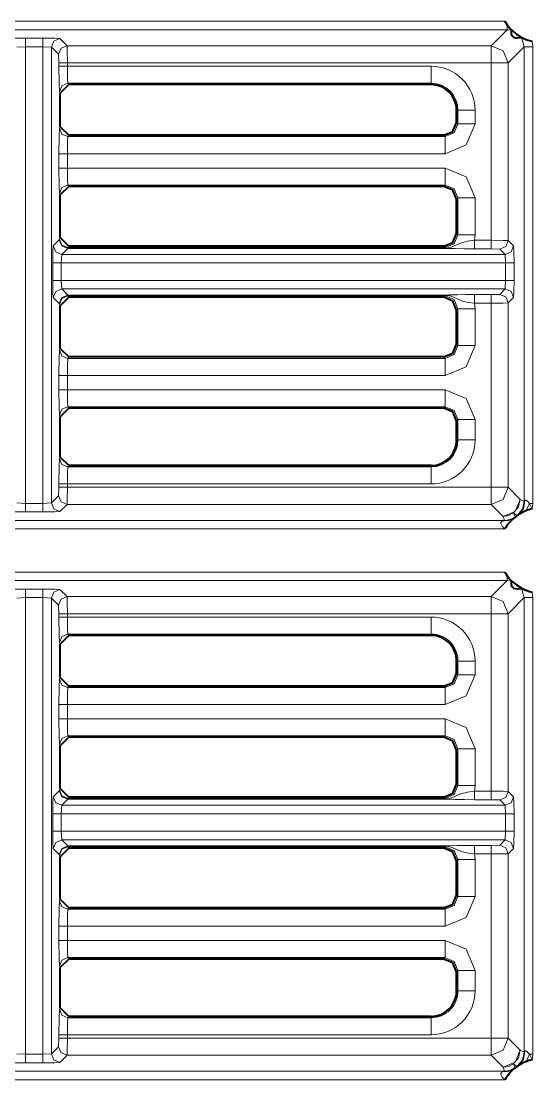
# Model space of a CAD drawing. Header units: millimetres. Extents: x 0 to 2941, y -405 to 1422.
# Drawn here: x 741.1 to 771.1, y 455.9 to 518 of the extents above; entities that cross this region are included whole.
import ezdxf

# ---------------------------------------------------------------- set-up
doc = ezdxf.new("R2010")
doc.units = ezdxf.units.MM
doc.layers.add('FINE', color=9, linetype='Continuous')
doc.layers.add('OUTLINE', color=7, linetype='Continuous')

msp = doc.modelspace()

# ---------------------------------------------------------------- linework, layer by layer
at = {"layer": 'FINE', "lineweight": 9}
for p, q in [((714.829, 517.977), (769.409, 517.977)), ((769.554, 517.477), (714.829, 517.477)), ((768.61, 516.534), (769.554, 517.477)), ((769.809, 517.444), (769.554, 517.477)), ((741.304, 516.479), (740.804, 516.454)), ((741.304, 516.979), (742.33, 516.979)), ((741.304, 489.702), (741.304, 516.479)), ((742.33, 516.479), (741.304, 516.479)), ((742.33, 516.479), (742.33, 489.702)), ((742.829, 516.454), (742.33, 516.479)), ((743.249, 516.034), (742.829, 516.454)), ((742.829, 489.727), (742.829, 516.454)), ((743.329, 516.954), (743.749, 516.534)), ((743.749, 516.534), (768.61, 516.534)), ((770.554, 516.478), (770.396, 517.017)), ((771.018, 516.801), (771.054, 516.478)), ((771.054, 516.478), (771.054, 489.703)), ((743.262, 515.534), (743.249, 516.034)), ((743.262, 515.338), (743.262, 515.534)), ((743.762, 515.338), (765.085, 515.338)), ((768.61, 505.128), (768.61, 515.534)), ((743.799, 514.34), (743.84, 514.259)), ((765.085, 514.34), (743.799, 514.34)), ((765.085, 514.259), (765.085, 514.34)), ((743.34, 513.758), (743.299, 513.84)), ((766.666, 512.758), (766.585, 512.758)), ((766.666, 511.955), (766.666, 512.758)), ((767.665, 512.758), (767.665, 511.955)), ((766.585, 512.036), (766.666, 511.955)), ((743.262, 509.367), (743.262, 510.207)), ((743.762, 510.207), (743.762, 509.367)), ((765.917, 510.207), (743.762, 510.207)), ((743.762, 509.367), (765.917, 509.367)), ((743.34, 507.787), (743.299, 507.87)), ((765.836, 508.287), (765.917, 508.369)), ((767.665, 507.62), (767.665, 505.455)), ((743.299, 505.205), (743.34, 505.287)), ((767.665, 505.455), (767.634, 505.128)), ((742.934, 504.8), (743.291, 505.157)), ((743.291, 505.157), (743.299, 505.205)), ((743.799, 504.706), (743.791, 504.674)), ((743.791, 504.674), (765.917, 504.674)), ((767.634, 505.128), (768.61, 505.128)), ((743.434, 504.3), (743.408, 503.8)), ((743.791, 504.657), (743.434, 504.3)), ((769.426, 504.3), (743.434, 504.3)), ((765.917, 504.657), (743.791, 504.657)), ((768.61, 504.628), (767.634, 504.628)), ((769.11, 504.615), (768.61, 504.628)), ((769.426, 504.3), (769.11, 504.615)), ((769.451, 503.8), (769.426, 504.3)), ((742.909, 502.774), (742.909, 503.8)), ((743.408, 503.8), (769.451, 503.8)), ((743.408, 503.8), (743.408, 502.774)), ((769.451, 502.774), (769.451, 503.8)), ((769.951, 503.8), (769.951, 502.774)), ((769.451, 502.774), (743.408, 502.774)), ((743.408, 502.774), (743.434, 502.275)), ((743.434, 502.275), (769.426, 502.275)), ((769.11, 501.959), (769.426, 502.275)), ((769.426, 502.275), (769.451, 502.774)), ((743.291, 501.418), (742.934, 501.775)), ((765.917, 501.901), (743.791, 501.901)), ((743.791, 501.901), (743.799, 501.869)), ((743.799, 501.869), (743.84, 501.787)), ((765.917, 501.869), (743.799, 501.869)), ((765.836, 501.787), (765.917, 501.869)), ((769.925, 501.775), (769.61, 501.46)), ((743.299, 501.369), (743.291, 501.418)), ((743.34, 501.287), (743.299, 501.369)), ((768.61, 501.447), (767.634, 501.447)), ((767.634, 501.447), (767.665, 501.12)), ((767.665, 501.12), (767.665, 498.955)), ((768.61, 490.647), (768.61, 501.447)), ((769.61, 501.46), (769.61, 490.647)), ((743.299, 498.705), (743.34, 498.787)), ((743.84, 498.287), (743.799, 498.206)), ((743.262, 496.367), (743.262, 497.207)), ((765.917, 497.207), (743.762, 497.207)), ((743.762, 497.207), (743.762, 496.367)), ((743.762, 496.367), (765.917, 496.367)), ((765.836, 495.287), (765.917, 495.369)), ((743.34, 494.787), (743.299, 494.869)), ((766.666, 494.62), (766.585, 494.538)), ((767.665, 494.62), (767.665, 493.422)), ((743.299, 492.34), (743.34, 492.422)), ((743.84, 491.922), (743.799, 491.841)), ((743.799, 491.841), (765.085, 491.841)), ((765.085, 491.841), (765.085, 491.922)), ((743.249, 490.147), (743.262, 490.647)), ((743.262, 490.647), (743.262, 490.842)), ((743.762, 490.842), (743.762, 490.647)), ((765.085, 490.842), (743.762, 490.842)), ((743.762, 490.647), (768.61, 490.647)), ((769.61, 490.647), (770.317, 489.94)), ((742.829, 489.727), (743.249, 490.147)), ((742.33, 489.202), (741.304, 489.202)), ((742.33, 489.702), (742.829, 489.727)), ((769.317, 488.941), (768.61, 489.647)), ((771.054, 489.703), (771.018, 489.379)), ((714.829, 485.677), (769.409, 485.677)), ((769.809, 485.144), (769.554, 485.177)), ((741.304, 484.179), (740.804, 484.154)), ((741.304, 484.679), (742.33, 484.679)), ((741.304, 457.402), (741.304, 484.179)), ((742.33, 484.179), (741.304, 484.179)), ((742.33, 484.179), (742.33, 457.402)), ((742.829, 484.154), (742.33, 484.179)), ((770.554, 484.178), (770.396, 484.717)), ((771.018, 484.501), (771.054, 484.178)), ((743.249, 483.734), (742.829, 484.154)), ((742.829, 457.427), (742.829, 484.154)), ((743.262, 483.234), (743.249, 483.734)), ((743.262, 483.039), (743.262, 483.234)), ((765.085, 482.04), (743.799, 482.04)), ((743.799, 482.04), (743.84, 481.959)), ((765.085, 481.959), (765.085, 482.04)), ((743.34, 481.458), (743.299, 481.54)), ((766.666, 480.459), (766.585, 480.459)), ((766.666, 479.655), (766.666, 480.459)), ((767.665, 480.459), (767.665, 479.655)), ((743.299, 479.405), (743.34, 479.487)), ((766.585, 479.736), (766.666, 479.655)), ((743.84, 478.987), (743.799, 478.906)), ((743.262, 477.067), (743.262, 477.907)), ((743.34, 475.487), (743.299, 475.569)), ((765.917, 476.069), (743.799, 476.069)), ((743.799, 476.069), (743.84, 475.987)), ((765.836, 475.987), (765.917, 476.069)), ((766.666, 475.32), (766.585, 475.238)), ((766.666, 473.155), (766.666, 475.32)), ((767.665, 475.32), (767.665, 473.155)), ((766.585, 473.236), (766.666, 473.155)), ((767.665, 473.155), (767.634, 472.828)), ((742.934, 472.5), (743.291, 472.857)), ((743.291, 472.857), (743.299, 472.905)), ((743.299, 472.905), (743.34, 472.987)), ((743.799, 472.406), (743.791, 472.374)), ((743.84, 472.487), (743.799, 472.406)), ((743.799, 472.406), (765.917, 472.406)), ((765.917, 472.406), (765.836, 472.487)), ((743.434, 472), (743.408, 471.5)), ((743.791, 472.357), (743.434, 472)), ((769.426, 472), (743.434, 472)), ((743.791, 472.374), (765.917, 472.374)), ((765.917, 472.357), (743.791, 472.357)), ((768.61, 472.328), (767.634, 472.328)), ((769.11, 472.316), (768.61, 472.328)), ((769.426, 472), (769.11, 472.316)), ((769.451, 471.5), (769.426, 472)), ((742.909, 470.475), (742.909, 471.5)), ((743.408, 471.5), (769.451, 471.5)), ((743.408, 471.5), (743.408, 470.475)), ((769.451, 470.475), (769.451, 471.5)), ((769.951, 471.5), (769.951, 470.475)), ((769.451, 470.475), (743.408, 470.475)), ((743.408, 470.475), (743.434, 469.975)), ((743.434, 469.975), (769.426, 469.975)), ((743.434, 469.975), (743.791, 469.618)), ((769.11, 469.66), (769.426, 469.975)), ((769.426, 469.975), (769.451, 470.475)), ((743.291, 469.118), (742.934, 469.475)), ((743.791, 469.618), (765.917, 469.618)), ((765.917, 469.601), (743.791, 469.601)), ((743.791, 469.601), (743.799, 469.569)), ((743.799, 469.569), (743.84, 469.487)), ((765.917, 469.569), (743.799, 469.569)), ((765.836, 469.487), (765.917, 469.569)), ((767.634, 469.647), (768.61, 469.647)), ((768.61, 469.647), (769.11, 469.66)), ((769.925, 469.475), (769.61, 469.159)), ((743.299, 469.069), (743.291, 469.118)), ((743.34, 468.987), (743.299, 469.069)), ((766.666, 468.82), (766.585, 468.738)), ((766.666, 466.655), (766.666, 468.82)), ((767.634, 469.147), (767.665, 468.82)), ((767.665, 468.82), (767.665, 466.655)), ((769.61, 469.159), (769.61, 458.347)), ((743.299, 466.405), (743.34, 466.487)), ((766.585, 466.736), (766.666, 466.655)), ((743.262, 464.067), (743.262, 464.907)), ((765.917, 464.907), (743.762, 464.907)), ((743.34, 462.487), (743.299, 462.569)), ((765.836, 462.987), (765.917, 463.069)), ((766.666, 462.32), (766.585, 462.238)), ((766.666, 461.122), (766.666, 462.32)), ((767.665, 462.32), (767.665, 461.122)), ((766.585, 461.122), (766.666, 461.122)), ((743.299, 460.04), (743.34, 460.122)), ((743.84, 459.622), (743.799, 459.541)), ((743.799, 459.541), (765.085, 459.541)), ((765.085, 459.541), (765.085, 459.622)), ((743.249, 457.847), (743.262, 458.347)), ((743.262, 458.347), (743.262, 458.543)), ((765.085, 458.543), (743.762, 458.543)), ((769.61, 458.347), (770.317, 457.64)), ((742.829, 457.427), (743.249, 457.847)), ((740.804, 457.427), (741.304, 457.402)), ((741.304, 457.402), (742.33, 457.402)), ((742.33, 457.402), (742.829, 457.427)), ((769.317, 456.641), (768.61, 457.347)), ((714.829, 456.403), (769.398, 456.403))]:
    msp.add_line(p, q, dxfattribs=at)
for points in [[(769.554, 517.477), (769.554, 517.556), (769.554, 517.755)], [(740.304, 516.954), (740.606, 516.972), (741.304, 516.979)], [(741.304, 516.979), (741.304, 516.828), (741.304, 516.479)], [(742.33, 516.979), (742.33, 516.828), (742.33, 516.479)], [(742.33, 516.979), (743.027, 516.972), (743.329, 516.954)], [(743.329, 516.954), (742.976, 516.807), (742.829, 516.454)], [(743.749, 516.534), (743.396, 516.387), (743.249, 516.034)], [(743.749, 516.534), (743.758, 516.232), (743.762, 515.534)], [(768.61, 515.534), (768.61, 516.232), (768.61, 516.534)], [(768.61, 516.534), (769.317, 516.241), (769.61, 515.534)], [(770.554, 489.819), (770.554, 516.478), (769.61, 515.534), (769.61, 505.115), (769.925, 504.8), (769.943, 504.498), (769.951, 503.8)], [(771.054, 516.478), (770.705, 516.478), (770.554, 516.478)], [(743.762, 515.534), (743.413, 515.534), (743.262, 515.534)], [(743.262, 515.338), (743.413, 515.338), (743.762, 515.338)], [(743.299, 513.84), (743.273, 514.306), (743.262, 515.338)], [(768.61, 515.534), (743.762, 515.534), (743.762, 515.338)], [(743.762, 515.338), (743.773, 514.65), (743.799, 514.34)], [(765.085, 515.338), (765.085, 514.65), (765.085, 514.34)], [(768.61, 515.534), (769.308, 515.534), (769.61, 515.534)], [(743.299, 513.84), (743.446, 514.193), (743.799, 514.34)], [(767.665, 512.758), (766.976, 512.758), (766.666, 512.758)], [(743.262, 510.207), (743.273, 511.24), (743.299, 511.705), (743.34, 511.787)], [(743.299, 511.705), (743.446, 511.352), (743.799, 511.206)], [(765.917, 511.206), (766.448, 511.424), (766.666, 511.955)], [(767.665, 511.955), (767.153, 510.719), (765.917, 510.207)], [(767.665, 511.955), (766.976, 511.955), (766.666, 511.955)], [(743.799, 511.206), (743.773, 510.896), (743.762, 510.207)], [(743.84, 511.287), (743.799, 511.206), (765.917, 511.206), (765.836, 511.287)], [(765.917, 510.207), (765.917, 510.896), (765.917, 511.206)], [(743.262, 510.207), (743.413, 510.207), (743.762, 510.207)], [(743.262, 509.367), (743.413, 509.367), (743.762, 509.367)], [(743.299, 507.87), (743.273, 508.335), (743.262, 509.367)], [(743.762, 509.367), (743.773, 508.679), (743.799, 508.369)], [(765.917, 509.367), (765.917, 508.679), (765.917, 508.369)], [(765.917, 509.367), (767.153, 508.856), (767.665, 507.62)], [(743.299, 507.87), (743.446, 508.222), (743.799, 508.369)], [(765.917, 508.369), (743.799, 508.369), (743.84, 508.287)], [(766.666, 507.62), (766.448, 508.151), (765.917, 508.369)], [(766.585, 505.536), (766.666, 505.455), (766.666, 507.62), (766.585, 507.538)], [(767.665, 507.62), (766.976, 507.62), (766.666, 507.62)], [(765.917, 504.706), (766.448, 504.924), (766.666, 505.455)], [(767.665, 505.455), (766.976, 505.455), (766.666, 505.455)], [(742.909, 503.8), (742.916, 504.498), (742.934, 504.8)], [(743.434, 504.3), (743.081, 504.447), (742.934, 504.8)], [(743.791, 504.674), (743.439, 504.817), (743.291, 505.157)], [(743.791, 504.657), (743.438, 504.804), (743.291, 505.157)], [(743.799, 504.706), (743.446, 504.853), (743.299, 505.205)], [(743.791, 504.674), (743.791, 504.662), (743.791, 504.657)], [(743.84, 504.787), (743.799, 504.706), (765.917, 504.706), (765.836, 504.787)], [(765.917, 504.674), (765.988, 504.676), (766.074, 504.685), (766.313, 504.745), (766.813, 504.967), (767.227, 505.078), (767.634, 505.128)], [(765.917, 504.706), (765.917, 504.695), (765.917, 504.674)], [(765.917, 504.657), (765.917, 504.662), (765.917, 504.674)], [(767.634, 504.628), (767.634, 504.779), (767.634, 505.128)], [(768.61, 504.628), (768.61, 504.779), (768.61, 505.128)], [(768.61, 505.128), (769.308, 505.124), (769.61, 505.115)], [(769.11, 504.615), (769.463, 504.762), (769.61, 505.115)], [(769.426, 504.3), (769.779, 504.447), (769.925, 504.8)], [(767.634, 504.628), (767.042, 504.631), (766.494, 504.641), (766.086, 504.653), (765.978, 504.657), (765.944, 504.657), (765.917, 504.657)], [(743.408, 503.8), (743.06, 503.8), (742.909, 503.8)], [(769.451, 503.8), (769.8, 503.8), (769.951, 503.8)], [(743.408, 502.774), (743.06, 502.774), (742.909, 502.774)], [(742.934, 501.775), (742.916, 502.077), (742.909, 502.774)], [(743.434, 502.275), (743.081, 502.128), (742.934, 501.775)], [(743.434, 502.275), (743.791, 501.917), (765.917, 501.917)], [(769.426, 502.275), (769.779, 502.128), (769.925, 501.775)], [(769.451, 502.774), (769.8, 502.774), (769.951, 502.774)], [(769.951, 502.774), (769.943, 502.077), (769.925, 501.775)], [(743.791, 501.917), (743.438, 501.771), (743.291, 501.418)], [(743.791, 501.901), (743.439, 501.758), (743.291, 501.418)], [(743.799, 501.869), (743.446, 501.722), (743.299, 501.369)], [(743.791, 501.917), (743.791, 501.913), (743.791, 501.901)], [(765.917, 501.917), (765.93, 501.917), (765.957, 501.918), (766.016, 501.919), (766.065, 501.921), (766.139, 501.923), (766.633, 501.937), (767.104, 501.944), (767.634, 501.947)], [(765.917, 501.917), (765.917, 501.913), (765.917, 501.901)], [(765.917, 501.901), (765.917, 501.88), (765.917, 501.869)], [(767.634, 501.447), (767.27, 501.49), (766.927, 501.568), (766.409, 501.793), (766.272, 501.844), (766.166, 501.873), (766.02, 501.896), (765.95, 501.9), (765.917, 501.901)], [(766.666, 501.12), (766.448, 501.651), (765.917, 501.869)], [(767.634, 501.947), (768.61, 501.947), (769.11, 501.959)], [(767.634, 501.947), (767.634, 501.796), (767.634, 501.447)], [(768.61, 501.947), (768.61, 501.796), (768.61, 501.447)], [(769.11, 501.959), (769.463, 501.813), (769.61, 501.46)], [(766.585, 499.036), (766.666, 498.955), (766.666, 501.12), (766.585, 501.038)], [(767.665, 501.12), (766.976, 501.12), (766.666, 501.12)], [(769.61, 501.46), (769.308, 501.451), (768.61, 501.447)], [(743.262, 497.207), (743.273, 498.24), (743.299, 498.705)], [(743.799, 498.206), (743.446, 498.353), (743.299, 498.705)], [(765.917, 498.206), (766.448, 498.424), (766.666, 498.955)], [(767.665, 498.955), (767.153, 497.719), (765.917, 497.207)], [(767.665, 498.955), (766.976, 498.955), (766.666, 498.955)], [(743.799, 498.206), (743.773, 497.896), (743.762, 497.207)], [(743.799, 498.206), (765.917, 498.206), (765.836, 498.287)], [(765.917, 498.206), (765.917, 497.896), (765.917, 497.207)], [(743.762, 497.207), (743.413, 497.207), (743.262, 497.207)], [(743.262, 496.367), (743.413, 496.367), (743.762, 496.367)], [(743.299, 494.869), (743.273, 495.335), (743.262, 496.367)], [(743.762, 496.367), (743.773, 495.679), (743.799, 495.369)], [(765.917, 495.369), (765.917, 495.679), (765.917, 496.367)], [(765.917, 496.367), (767.153, 495.856), (767.665, 494.62)], [(743.299, 494.869), (743.446, 495.222), (743.799, 495.369)], [(765.917, 495.369), (743.799, 495.369), (743.84, 495.287)], [(766.666, 494.62), (766.448, 495.151), (765.917, 495.369)], [(766.585, 493.422), (766.666, 493.422), (766.666, 494.62)], [(766.666, 494.62), (766.976, 494.62), (767.665, 494.62)], [(767.665, 493.422), (766.976, 493.422), (766.666, 493.422)], [(743.262, 490.842), (743.273, 491.875), (743.299, 492.34)], [(743.799, 491.841), (743.446, 491.988), (743.299, 492.34)], [(743.799, 491.841), (743.773, 491.531), (743.762, 490.842)], [(765.085, 490.842), (765.085, 491.531), (765.085, 491.841)], [(743.762, 490.842), (743.413, 490.842), (743.262, 490.842)], [(743.262, 490.647), (743.413, 490.647), (743.762, 490.647)], [(743.762, 490.647), (743.758, 489.949), (743.749, 489.647)], [(768.61, 489.647), (768.61, 489.949), (768.61, 490.647)], [(769.61, 490.647), (769.317, 489.94), (768.61, 489.647)], [(768.61, 490.647), (769.308, 490.647), (769.61, 490.647)], [(743.249, 490.147), (743.396, 489.794), (743.749, 489.647)], [(769.317, 488.941), (770.024, 489.234), (770.317, 489.94)], [(769.917, 489.141), (770.211, 489.493), (770.317, 489.94)], [(770.127, 489), (770.441, 489.357), (770.554, 489.819)], [(770.197, 489.032), (770.5, 489.389), (770.585, 489.868)], [(770.317, 489.94), (770.508, 489.843), (770.554, 489.819)], [(770.554, 489.819), (770.561, 489.827), (770.585, 489.868)], [(770.585, 489.868), (770.614, 489.895), (770.652, 489.897), (770.689, 489.88), (770.768, 489.812), (770.858, 489.703)], [(715.773, 489.647), (714.829, 488.704), (769.398, 488.704)], [(741.304, 489.202), (740.606, 489.209), (740.304, 489.227)], [(740.804, 489.727), (741.304, 489.702), (742.33, 489.702)], [(741.304, 489.702), (741.304, 489.353), (741.304, 489.202)], [(742.33, 489.702), (742.33, 489.353), (742.33, 489.202)], [(743.329, 489.227), (743.027, 489.209), (742.33, 489.202)], [(742.829, 489.727), (742.976, 489.374), (743.329, 489.227)], [(768.61, 489.647), (743.749, 489.647), (743.329, 489.227)], [(769.317, 488.941), (769.633, 488.992), (769.917, 489.141)], [(770.197, 489.032), (770.144, 489.004), (770.127, 489), (770.081, 489.031), (769.917, 489.141)], [(769.917, 489.141), (769.938, 489.091), (770.015, 488.917)], [(770.643, 489.264), (770.76, 489.476), (770.858, 489.703)], [(771.054, 489.703), (770.954, 489.703), (770.858, 489.703)], [(770.858, 489.703), (771.015, 489.387), (771.018, 489.379)], [(769.409, 488.204), (769.4, 488.212), (769.261, 488.366), (769.211, 488.445), (769.187, 488.515), (769.186, 488.569), (769.21, 488.618), (769.243, 488.646), (769.302, 488.672), (769.339, 488.684), (769.376, 488.695), (769.395, 488.702), (769.398, 488.704)], [(769.302, 488.672), (769.65, 488.693), (769.949, 488.846)], [(769.398, 488.704), (769.335, 488.887), (769.317, 488.941)], [(769.398, 488.704), (769.724, 488.758), (770.015, 488.917)], [(770.015, 488.917), (769.975, 488.872), (769.949, 488.846)], [(769.409, 488.204), (714.829, 488.204), (714.102, 488.391)], [(769.554, 485.177), (769.554, 485.256), (769.554, 485.455)], [(743.329, 484.654), (743.749, 484.234), (768.61, 484.234), (769.554, 485.177), (714.829, 485.177)], [(740.304, 484.654), (740.606, 484.672), (741.304, 484.679)], [(741.304, 484.679), (741.304, 484.528), (741.304, 484.179)], [(742.33, 484.679), (742.33, 484.528), (742.33, 484.179)], [(742.33, 484.679), (743.027, 484.672), (743.329, 484.654)], [(743.329, 484.654), (742.976, 484.507), (742.829, 484.154)], [(743.749, 484.234), (743.396, 484.087), (743.249, 483.734)], [(743.749, 484.234), (743.758, 483.932), (743.762, 483.234)], [(768.61, 483.234), (768.61, 483.932), (768.61, 484.234)], [(768.61, 484.234), (769.317, 483.941), (769.61, 483.234)], [(770.554, 457.519), (770.554, 484.178), (769.61, 483.234), (769.61, 472.815), (769.925, 472.5)], [(771.054, 484.178), (770.705, 484.178), (770.554, 484.178)], [(771.054, 484.178), (771.054, 457.403), (771.018, 457.08)], [(743.762, 483.234), (743.413, 483.234), (743.262, 483.234)], [(743.262, 483.039), (743.413, 483.039), (743.762, 483.039)], [(743.299, 481.54), (743.273, 482.006), (743.262, 483.039)], [(768.61, 483.234), (743.762, 483.234), (743.762, 483.039), (765.085, 483.039)], [(743.762, 483.039), (743.773, 482.35), (743.799, 482.04)], [(765.085, 482.04), (765.085, 482.35), (765.085, 483.039)], [(767.634, 472.828), (768.61, 472.828), (768.61, 483.234)], [(768.61, 483.234), (769.308, 483.234), (769.61, 483.234)], [(743.299, 481.54), (743.446, 481.893), (743.799, 482.04)], [(767.665, 480.459), (766.976, 480.459), (766.666, 480.459)], [(743.262, 477.907), (743.273, 478.94), (743.299, 479.405)], [(743.799, 478.906), (743.446, 479.052), (743.299, 479.405)], [(765.917, 478.906), (766.448, 479.124), (766.666, 479.655)], [(767.665, 479.655), (767.153, 478.419), (765.917, 477.907)], [(767.665, 479.655), (766.976, 479.655), (766.666, 479.655)], [(743.799, 478.906), (743.773, 478.596), (743.762, 477.907)], [(743.799, 478.906), (765.917, 478.906), (765.836, 478.987)], [(765.917, 477.907), (765.917, 478.596), (765.917, 478.906)], [(743.262, 477.907), (743.413, 477.907), (743.762, 477.907)], [(765.917, 477.907), (743.762, 477.907), (743.762, 477.067), (765.917, 477.067)], [(743.262, 477.067), (743.413, 477.067), (743.762, 477.067)], [(743.299, 475.569), (743.273, 476.035), (743.262, 477.067)], [(743.762, 477.067), (743.773, 476.379), (743.799, 476.069)], [(765.917, 477.067), (765.917, 476.379), (765.917, 476.069)], [(765.917, 477.067), (767.153, 476.556), (767.665, 475.32)], [(743.299, 475.569), (743.446, 475.922), (743.799, 476.069)], [(766.666, 475.32), (766.448, 475.851), (765.917, 476.069)], [(767.665, 475.32), (766.976, 475.32), (766.666, 475.32)], [(765.917, 472.406), (766.448, 472.624), (766.666, 473.155)], [(767.665, 473.155), (766.976, 473.155), (766.666, 473.155)], [(742.909, 471.5), (742.916, 472.198), (742.934, 472.5)], [(743.434, 472), (743.081, 472.147), (742.934, 472.5)], [(743.791, 472.374), (743.439, 472.517), (743.291, 472.857)], [(743.791, 472.357), (743.438, 472.504), (743.291, 472.857)], [(743.799, 472.406), (743.446, 472.553), (743.299, 472.905)], [(765.917, 472.374), (765.988, 472.376), (766.074, 472.385), (766.313, 472.445), (766.813, 472.667), (767.227, 472.778), (767.634, 472.828)], [(765.917, 472.406), (765.917, 472.395), (765.917, 472.374)], [(767.634, 472.828), (767.634, 472.479), (767.634, 472.328)], [(768.61, 472.828), (768.61, 472.479), (768.61, 472.328)], [(768.61, 472.828), (769.308, 472.824), (769.61, 472.815)], [(769.61, 472.815), (769.463, 472.462), (769.11, 472.316)], [(769.925, 472.5), (769.779, 472.147), (769.426, 472)], [(769.925, 472.5), (769.943, 472.198), (769.951, 471.5)], [(743.791, 472.374), (743.791, 472.362), (743.791, 472.357)], [(765.917, 472.374), (765.917, 472.362), (765.917, 472.357)], [(767.634, 472.328), (767.042, 472.331), (766.494, 472.341), (766.086, 472.353), (765.978, 472.357), (765.944, 472.357), (765.917, 472.357)], [(743.408, 471.5), (743.06, 471.5), (742.909, 471.5)], [(769.951, 471.5), (769.8, 471.5), (769.451, 471.5)], [(742.909, 470.475), (743.06, 470.475), (743.408, 470.475)], [(742.934, 469.475), (742.916, 469.777), (742.909, 470.475)], [(742.934, 469.475), (743.081, 469.828), (743.434, 469.975)], [(769.426, 469.975), (769.779, 469.828), (769.925, 469.475)], [(769.451, 470.475), (769.8, 470.475), (769.951, 470.475)], [(769.951, 470.475), (769.943, 469.777), (769.925, 469.475)], [(743.291, 469.118), (743.438, 469.471), (743.791, 469.618)], [(743.291, 469.118), (743.439, 469.458), (743.791, 469.601)], [(743.299, 469.069), (743.446, 469.422), (743.799, 469.569)], [(743.791, 469.618), (743.791, 469.613), (743.791, 469.601)], [(765.917, 469.618), (765.93, 469.618), (765.957, 469.618), (766.016, 469.619), (766.065, 469.621), (766.139, 469.623), (766.633, 469.637), (767.104, 469.644), (767.634, 469.647)], [(765.917, 469.618), (765.917, 469.613), (765.917, 469.601)], [(767.634, 469.147), (767.27, 469.19), (766.927, 469.268), (766.409, 469.492), (766.272, 469.543), (766.166, 469.573), (766.02, 469.596), (765.95, 469.6), (765.917, 469.601)], [(765.917, 469.601), (765.917, 469.579), (765.917, 469.569)], [(766.666, 468.82), (766.448, 469.351), (765.917, 469.569)], [(767.634, 469.647), (767.634, 469.496), (767.634, 469.147)], [(768.61, 469.647), (768.61, 469.496), (768.61, 469.147)], [(769.11, 469.66), (769.463, 469.513), (769.61, 469.159)], [(743.762, 458.543), (743.762, 458.347), (768.61, 458.347), (768.61, 469.147), (767.634, 469.147)], [(767.665, 468.82), (766.976, 468.82), (766.666, 468.82)], [(769.61, 469.159), (769.308, 469.151), (768.61, 469.147)], [(743.262, 464.907), (743.273, 465.94), (743.299, 466.405)], [(743.799, 465.906), (743.446, 466.053), (743.299, 466.405)], [(765.917, 465.906), (766.448, 466.124), (766.666, 466.655)], [(767.665, 466.655), (767.153, 465.419), (765.917, 464.907)], [(767.665, 466.655), (766.976, 466.655), (766.666, 466.655)], [(743.799, 465.906), (743.773, 465.596), (743.762, 464.907)], [(743.84, 465.987), (743.799, 465.906), (765.917, 465.906), (765.836, 465.987)], [(765.917, 465.906), (765.917, 465.596), (765.917, 464.907)], [(743.762, 464.907), (743.413, 464.907), (743.262, 464.907)], [(743.762, 464.907), (743.762, 464.067), (765.917, 464.067)], [(743.762, 464.067), (743.413, 464.067), (743.262, 464.067)], [(743.299, 462.569), (743.273, 463.035), (743.262, 464.067)], [(743.762, 464.067), (743.773, 463.379), (743.799, 463.069)], [(765.917, 463.069), (765.917, 463.379), (765.917, 464.067)], [(765.917, 464.067), (767.153, 463.556), (767.665, 462.32)], [(743.799, 463.069), (743.446, 462.922), (743.299, 462.569)], [(765.917, 463.069), (743.799, 463.069), (743.84, 462.987)], [(766.666, 462.32), (766.448, 462.851), (765.917, 463.069)], [(766.666, 462.32), (766.976, 462.32), (767.665, 462.32)], [(766.666, 461.122), (766.976, 461.122), (767.665, 461.122)], [(743.262, 458.543), (743.273, 459.575), (743.299, 460.04)], [(743.799, 459.541), (743.446, 459.688), (743.299, 460.04)], [(743.799, 459.541), (743.773, 459.231), (743.762, 458.543)], [(765.085, 459.541), (765.085, 459.231), (765.085, 458.543)], [(743.762, 458.543), (743.413, 458.543), (743.262, 458.543)], [(743.762, 458.347), (743.413, 458.347), (743.262, 458.347)], [(743.762, 458.347), (743.758, 457.649), (743.749, 457.347)], [(768.61, 457.347), (768.61, 457.649), (768.61, 458.347)], [(769.61, 458.347), (769.317, 457.64), (768.61, 457.347)], [(768.61, 458.347), (769.308, 458.347), (769.61, 458.347)], [(743.749, 457.347), (743.396, 457.494), (743.249, 457.847)], [(769.317, 456.641), (770.024, 456.934), (770.317, 457.64)], [(769.917, 456.84), (770.211, 457.193), (770.317, 457.64)], [(770.127, 456.7), (770.441, 457.057), (770.554, 457.519)], [(770.197, 456.732), (770.5, 457.089), (770.585, 457.568)], [(770.317, 457.64), (770.508, 457.543), (770.554, 457.519)], [(770.554, 457.519), (770.561, 457.527), (770.585, 457.568), (770.614, 457.595), (770.652, 457.597), (770.689, 457.58), (770.768, 457.512), (770.858, 457.403)], [(742.33, 456.902), (741.304, 456.902), (740.606, 456.909), (740.304, 456.927)], [(741.304, 456.902), (741.304, 457.053), (741.304, 457.402)], [(742.33, 456.902), (742.33, 457.053), (742.33, 457.402)], [(743.329, 456.927), (743.027, 456.909), (742.33, 456.902)], [(743.329, 456.927), (742.976, 457.074), (742.829, 457.427)], [(768.61, 457.347), (743.749, 457.347), (743.329, 456.927)], [(770.643, 456.963), (770.76, 457.176), (770.858, 457.403)], [(770.858, 457.403), (771.015, 457.087), (771.018, 457.08)], [(771.054, 457.403), (770.954, 457.403), (770.858, 457.403)], [(769.409, 455.904), (769.4, 455.912), (769.261, 456.066), (769.211, 456.145), (769.187, 456.215), (769.186, 456.269), (769.21, 456.318), (769.243, 456.346), (769.302, 456.372)], [(769.302, 456.372), (769.65, 456.393), (769.949, 456.546)], [(769.302, 456.372), (769.339, 456.384), (769.376, 456.395), (769.395, 456.402), (769.398, 456.403)], [(769.317, 456.641), (769.633, 456.692), (769.917, 456.84)], [(769.398, 456.403), (769.335, 456.587), (769.317, 456.641)], [(769.398, 456.403), (769.724, 456.458), (770.015, 456.617)], [(770.127, 456.7), (770.081, 456.731), (769.917, 456.84)], [(769.917, 456.84), (769.938, 456.791), (770.015, 456.617)], [(770.015, 456.617), (769.975, 456.572), (769.949, 456.546)], [(770.197, 456.732), (770.144, 456.704), (770.127, 456.7)], [(769.409, 455.904), (714.829, 455.904), (714.102, 456.092)]]:
    msp.add_lwpolyline(points, dxfattribs=at)
for points in [[(767.665, 512.758, 0.414223), (765.085, 515.338)], [(766.666, 512.758, 0.414182), (765.085, 514.34)], [(765.085, 491.841, 0.414182), (766.666, 493.422)], [(765.085, 490.842, 0.414204), (767.665, 493.422)], [(767.665, 480.459, 0.414223), (765.085, 483.038)], [(766.666, 480.459, 0.414214), (765.085, 482.04)], [(765.085, 459.541, 0.414245), (766.666, 461.122)], [(765.085, 458.542, 0.414223), (767.665, 461.122)]]:
    msp.add_lwpolyline(points, format="xyb", dxfattribs=at)
at = {"layer": 'OUTLINE', "lineweight": 40}
for p, q in [((769.409, 517.977), (769.554, 517.755)), ((743.84, 514.259), (743.34, 513.758)), ((765.085, 514.259), (743.84, 514.259)), ((743.34, 511.787), (743.34, 513.758)), ((766.585, 512.036), (766.585, 512.758)), ((743.34, 511.787), (743.84, 511.287)), ((765.836, 511.287), (743.84, 511.287)), ((743.84, 508.287), (743.34, 507.787)), ((743.34, 505.287), (743.34, 507.787)), ((765.836, 508.287), (743.84, 508.287)), ((766.585, 505.536), (766.585, 507.538)), ((743.34, 505.287), (743.84, 504.787)), ((765.836, 504.787), (743.84, 504.787)), ((743.84, 501.787), (743.34, 501.287)), ((765.836, 501.787), (743.84, 501.787)), ((743.34, 498.787), (743.34, 501.287)), ((743.34, 498.787), (743.84, 498.287)), ((765.836, 498.287), (743.84, 498.287)), ((743.84, 495.287), (743.34, 494.787)), ((743.34, 492.422), (743.34, 494.787)), ((765.836, 495.287), (743.84, 495.287)), ((766.585, 493.422), (766.585, 494.538)), ((743.34, 492.422), (743.84, 491.922)), ((765.085, 491.922), (743.84, 491.922)), ((769.409, 485.677), (769.554, 485.455)), ((743.84, 481.959), (743.34, 481.458)), ((765.085, 481.959), (743.84, 481.959)), ((743.34, 479.487), (743.34, 481.458)), ((766.585, 479.736), (766.585, 480.459)), ((743.34, 479.487), (743.84, 478.987)), ((765.836, 478.987), (743.84, 478.987)), ((743.84, 475.987), (743.34, 475.487)), ((743.34, 472.987), (743.34, 475.487)), ((765.836, 475.987), (743.84, 475.987)), ((766.585, 473.236), (766.585, 475.238)), ((743.34, 472.987), (743.84, 472.487)), ((765.836, 472.487), (743.84, 472.487)), ((743.84, 469.487), (743.34, 468.987)), ((765.836, 469.487), (743.84, 469.487)), ((743.34, 466.487), (743.34, 468.987)), ((743.34, 466.487), (743.84, 465.987)), ((765.836, 465.987), (743.84, 465.987)), ((743.84, 462.987), (743.34, 462.487)), ((743.34, 460.122), (743.34, 462.487)), ((765.836, 462.987), (743.84, 462.987)), ((743.34, 460.122), (743.84, 459.622)), ((765.085, 459.622), (743.84, 459.622))]:
    msp.add_line(p, q, dxfattribs=at)
for points in [[(769.409, 517.977, 0.207917), (771.018, 516.801)], [(766.585, 512.758, 0.414214), (765.085, 514.258)], [(765.085, 491.922, 0.414214), (766.585, 493.422)], [(771.018, 489.379, 0.039256), (770.643, 489.264, 0.050642), (770.197, 489.032, 0.031495), (769.949, 488.846)], [(769.949, 488.846, 0.084402), (769.409, 488.204)], [(769.409, 485.677, 0.207888), (771.018, 484.501)], [(766.585, 480.459, 0.414214), (765.085, 481.959)], [(765.085, 459.622, 0.414214), (766.585, 461.122)], [(770.643, 456.964, 0.050164), (770.197, 456.732, 0.030546), (769.949, 456.546)], [(771.018, 457.08, 0.039256), (770.643, 456.964)], [(769.949, 456.546, 0.084571), (769.409, 455.904)]]:
    msp.add_lwpolyline(points, format="xyb", dxfattribs=at)
for points in [[(769.554, 517.755), (769.688, 517.584), (769.767, 517.493), (769.801, 517.456), (769.809, 517.444)], [(770.396, 517.017), (770.322, 516.998), (770.152, 516.976), (770.041, 516.986), (769.946, 517.021), (769.931, 517.03), (769.924, 517.035), (769.921, 517.037), (769.919, 517.039), (769.917, 517.04), (769.915, 517.042), (769.912, 517.044), (769.908, 517.047), (769.899, 517.055), (769.881, 517.072), (769.852, 517.112), (769.812, 517.209), (769.809, 517.444)], [(770.396, 517.017), (770.415, 517.01), (770.48, 516.981), (770.646, 516.912), (770.864, 516.84), (771.018, 516.801)], [(765.836, 511.287), (766.365, 511.507), (766.585, 512.036)], [(766.585, 507.538), (766.365, 508.068), (765.836, 508.287)], [(765.836, 504.787), (766.365, 505.007), (766.585, 505.536)], [(766.585, 501.038), (766.365, 501.568), (765.836, 501.787)], [(765.836, 498.287), (766.365, 498.507), (766.585, 499.036), (766.585, 501.038)], [(766.585, 494.538), (766.365, 495.068), (765.836, 495.287)], [(769.554, 485.455), (769.688, 485.283), (769.767, 485.193), (769.801, 485.156), (769.809, 485.144)], [(770.396, 484.717), (770.322, 484.698), (770.152, 484.676), (770.041, 484.686), (769.946, 484.721), (769.931, 484.73), (769.924, 484.735), (769.921, 484.737), (769.919, 484.739), (769.917, 484.74), (769.915, 484.742), (769.912, 484.744), (769.908, 484.747), (769.899, 484.755), (769.881, 484.772), (769.852, 484.812), (769.812, 484.909), (769.809, 485.144)], [(770.396, 484.717), (770.415, 484.71), (770.48, 484.681), (770.646, 484.613), (770.864, 484.54), (771.018, 484.501)], [(765.836, 478.987), (766.365, 479.207), (766.585, 479.736)], [(766.585, 475.238), (766.365, 475.768), (765.836, 475.987)], [(765.836, 472.487), (766.365, 472.707), (766.585, 473.236)], [(766.585, 466.736), (766.585, 468.738), (766.365, 469.268), (765.836, 469.487)], [(765.836, 465.987), (766.365, 466.207), (766.585, 466.736)], [(766.585, 461.122), (766.585, 462.238), (766.365, 462.768), (765.836, 462.987)]]:
    msp.add_lwpolyline(points, dxfattribs=at)

doc.saveas('drawing.dxf')
